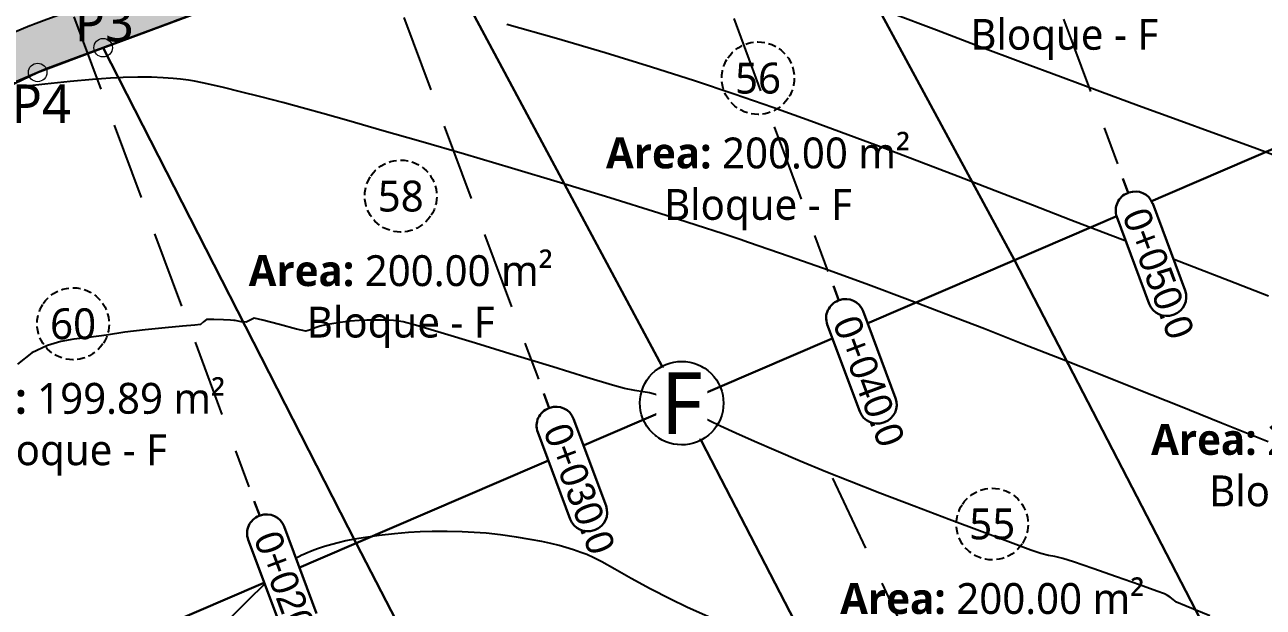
# Model space of a CAD drawing. Header units: millimetres. Extents: x 86 to 591881, y 99 to 1307229.
# Drawn here: x 590633.87 to 590673.96, y 1307106.31 to 1307125.18 of the extents above; entities that cross this region are included whole.
import ezdxf
from ezdxf.enums import TextEntityAlignment as Align

# ---------------------------------------------------------------- set-up
doc = ezdxf.new("R2010")
doc.units = ezdxf.units.MM
for name, pattern in [('CENTER2', [1.125, 0.75, -0.125, 0.125, -0.125]), ('DASHED', [0.75, 0.5, -0.25]), ('DASHED2', [0.375, 0.25, -0.125]), ('HIDDEN', [0.375, 0.25, -0.125])]:
    doc.linetypes.add(name, pattern=pattern)
for name, color, linetype, lineweight in [('_BORDILLOS Y CUNETAS', 252, 'Continuous', 20), ('COTAS', 40, 'Continuous', 5), ('CUADROS', 9, 'Continuous', 20)]:
    doc.layers.add(name, color=color, linetype=linetype, lineweight=lineweight)
for name, color, linetype in [('_BREAKLINES CORRIDOR', 7, 'Continuous'), ('C-PROP-LINE', 230, 'Continuous'), ('C-PROP-TEXT', 92, 'Continuous'), ('C-ROAD-CORR-BNDY', 1, 'CENTER2'), ('C-ROAD-CORR-PATT', 150, 'Continuous'), ('C-ROAD-SAMP', 150, 'HIDDEN'), ('C-ROAD-SAMP-TEXT', 11, 'Continuous'), ('C-TINN-BNDY', 110, 'Continuous'), ('C-TOPO-FEAT', 94, 'Continuous'), ('C-TOPO-MAJR', 9, 'Continuous'), ('C-TOPO-MINR', 8, 'Continuous')]:
    doc.layers.add(name, color=color, linetype=linetype)
doc.styles.add('ST - ETIQUETAS', font='', dxfattribs={"height": 2.5})
doc.styles.get("Standard").update_dxf_attribs({"font": 'simplex.shx'})
doc.styles.get('ST - ETIQUETAS').set_extended_font_data('Roboto Thin')

msp = doc.modelspace()

# ---------------------------------------------------------------- hatches: boundary and pattern name
at = {"layer": 'C-ROAD-CORR-PATT', "linetype": 'Continuous', "lineweight": 5}
h = msp.add_hatch(dxfattribs=at)
h.set_pattern_fill('AR-HBONE', color=30, scale=0.003, style=0)
h.set_pattern_definition([(45, (590616.62684, 1307118.6999), (0, 0.4310523), [0.9144, -0.3048]), (135, (590616.84236, 1307118.91544), (4e-17, 0.4310523), [0.9144, -0.3048])])
h.paths.add_polyline_path([(590616.627, 1307118.7), (590617.043, 1307118.855), (590617.046, 1307118.856), (590616.486, 1307120.658), (590618.658, 1307118.538), (590620.262, 1307117.91), (590620.511, 1307117.857), (590620.514, 1307117.857), (590622.313, 1307117.792), (590623.984, 1307118.236), (590625.469, 1307119.145), (590626.095, 1307119.75), (590626.103, 1307119.758), (590626.251, 1307119.922), (590626.259, 1307119.931), (590626.548, 1307120.239), (590627.55, 1307121.214), (590628.729, 1307122.205), (590629.736, 1307122.938), (590629.742, 1307122.942), (590629.88, 1307123.034), (590629.886, 1307123.039), (590630.639, 1307123.517), (590632.343, 1307124.439), (590634.037, 1307125.158), (590634.042, 1307125.16), (590634.152, 1307125.2), (590634.158, 1307125.203), (590634.499, 1307125.329), (590635.378, 1307125.655), (590654.129, 1307132.612), (590670.951, 1307138.853), (590671.474, 1307137.447), (590654.653, 1307131.206), (590635.902, 1307124.25), (590635.022, 1307123.923), (590634.681, 1307123.797), (590634.675, 1307123.794), (590634.565, 1307123.754), (590634.56, 1307123.752), (590632.866, 1307123.033), (590631.162, 1307122.112), (590630.41, 1307121.633), (590630.403, 1307121.629), (590630.265, 1307121.536), (590630.259, 1307121.532), (590629.252, 1307120.799), (590628.073, 1307119.808), (590627.071, 1307118.833), (590626.782, 1307118.525), (590626.774, 1307118.516), (590626.626, 1307118.353), (590626.618, 1307118.344), (590625.992, 1307117.739), (590624.507, 1307116.83), (590622.836, 1307116.387), (590621.037, 1307116.451), (590621.035, 1307116.451), (590620.785, 1307116.504), (590619.181, 1307117.132), (590617.009, 1307119.252), (590617.569, 1307117.45), (590617.566, 1307117.449), (590617.15, 1307117.294), (590616.627, 1307118.7)], flags=0)

# ---------------------------------------------------------------- linework, layer by layer
at = {"layer": '_BORDILLOS Y CUNETAS'}
msp.add_lwpolyline([(590815.993, 1307167.507), (590797.77, 1307159.234, -0.342812), (590795.383, 1307159.804), (590776.087, 1307183.865, 0.323125), (590773.831, 1307184.489), (590631.717, 1307131.763, -0.12069), (590622.263, 1307130.671, 1.648828), (590626.273, 1307119.862, -0.12069), (590634.152, 1307125.2), (590680.336, 1307142.335, -0.375886), (590682.798, 1307141.397), (590689.901, 1307128.012), (590697.079, 1307114.127, -0.425725), (590696.15, 1307111.398), (590613.972, 1307072.914, -0.407745), (590611.332, 1307073.837), (590595.318, 1307106.151, -0.134862), (590593.296, 1307116.552, 1.75756), (590580.202, 1307110.063, -0.134862), (590587.254, 1307102.154), (590603.14, 1307070.098, -0.420712), (590602.197, 1307067.399), (590584.453, 1307059.09)], format="xyb", dxfattribs=at)
at = {"layer": '_BREAKLINES CORRIDOR', "flags": 128}
msp.add_lwpolyline([(590613.945, 1307121.437), (590615.65, 1307118.713), (590617.435, 1307117.34), (590619.461, 1307116.473), (590621.43, 1307116.222), (590623.4, 1307116.463), (590625.251, 1307117.181), (590626.682, 1307118.168), (590628.133, 1307119.61), (590629.298, 1307120.642), (590630.862, 1307121.8), (590632.53, 1307122.801), (590634.288, 1307123.635), (590636.407, 1307124.437), (590681.268, 1307141.081), (590688.493, 1307127.283), (590695.985, 1307112.977), (590695.579, 1307112.787)], dxfattribs=at)
at = {"layer": 'C-PROP-LINE', "color": 4, "linetype": 'Continuous', "lineweight": 25}
for points in [[(590613.951, 1307121.439, 0), (590615.65, 1307118.713, 0), (590617.435, 1307117.34, 0), (590619.461, 1307116.473, 0), (590621.43, 1307116.222, 0), (590623.4, 1307116.463, 0), (590625.251, 1307117.181, 0), (590626.682, 1307118.168, 0), (590628.133, 1307119.61, 0), (590629.298, 1307120.642, 0), (590630.862, 1307121.8, 0), (590632.53, 1307122.801, 0), (590634.288, 1307123.635, 0), (590636.407, 1307124.437, 0), (590681.268, 1307141.081, 0), (590695.985, 1307112.977, 0), (590632.572, 1307083.28, 0), (590613.012, 1307121.078, 0), (590613.951, 1307121.439, 0)], [(590669.456, 1307136.698, 0), (590657.889, 1307132.407, 0), (590665.902, 1307117.558, 0), (590676.909, 1307122.296, 0), (590669.456, 1307136.698, 0)], [(590657.889, 1307132.407, 0), (590646.895, 1307128.328, 0), (590655.135, 1307112.923, 0), (590665.902, 1307117.558, 0), (590657.889, 1307132.407, 0)], [(590646.895, 1307128.328, 0), (590636.407, 1307124.437, 0), (590644.593, 1307108.385, 0), (590655.135, 1307112.923, 0), (590646.895, 1307128.328, 0)], [(590636.407, 1307124.437, 0), (590634.288, 1307123.635, 0), (590632.53, 1307122.801, 0), (590630.862, 1307121.8, 0), (590629.298, 1307120.642, 0), (590628.133, 1307119.61, 0), (590626.682, 1307118.168, 0), (590634.262, 1307103.938, 0), (590644.593, 1307108.385, 0), (590636.407, 1307124.437, 0)], [(590676.909, 1307122.296, 0), (590665.902, 1307117.558, 0), (590673.678, 1307102.53, 0), (590684.512, 1307107.604, 0), (590676.909, 1307122.296, 0)], [(590665.902, 1307117.558, 0), (590655.135, 1307112.923, 0), (590663.081, 1307097.568, 0), (590673.678, 1307102.53, 0), (590665.902, 1307117.558, 0)], [(590655.135, 1307112.923, 0), (590644.593, 1307108.385, 0), (590652.705, 1307092.709, 0), (590663.081, 1307097.568, 0), (590655.135, 1307112.923, 0)], [(590644.593, 1307108.385, 0), (590634.262, 1307103.938, 0), (590642.538, 1307087.947, 0), (590652.705, 1307092.709, 0), (590644.593, 1307108.385, 0)]]:
    msp.add_polyline3d(points, dxfattribs=at)
at = {"layer": 'C-PROP-TEXT', "color": 12, "linetype": 'DASHED2', "lineweight": 25, "extrusion": (0, 0, -1)}
for centre, radius, start, end in [((-590657.605, 1307123.451), 1.174, 33.8141, 213.8141), ((-590657.605, 1307123.451), 1.174, 213.8141, 33.8141), ((-590646.04, 1307119.63), 1.166, 34.161, 214.161), ((-590646.04, 1307119.63), 1.166, 214.161, 34.161), ((-590635.435, 1307115.493), 1.165, 34.1972, 214.1972), ((-590635.435, 1307115.493), 1.165, 214.1972, 34.1972), ((-590665.187, 1307109.003), 1.161, 33.8099, 213.8099), ((-590665.187, 1307109.003), 1.161, 213.8099, 33.8099)]:
    msp.add_arc(centre, radius, start, end, dxfattribs=at)
at = {"layer": 'C-ROAD-CORR-BNDY', "color": 166, "linetype": 'DASHED', "lineweight": 30, "ltscale": 4}
msp.add_lwpolyline([(590632.866, 1307123.033), (590634.56, 1307123.752), (590634.565, 1307123.754), (590634.675, 1307123.794), (590634.681, 1307123.797), (590635.022, 1307123.923), (590635.902, 1307124.25), (590654.653, 1307131.206), (590671.474, 1307137.447), (590667.957, 1307146.9), (590651.149, 1307140.622), (590632.413, 1307133.624)], dxfattribs=at)
at = {"layer": 'C-ROAD-SAMP', "color": 1, "linetype": 'DASHED2', "lineweight": 25, "ltscale": 10}
for points in [[(590655.292, 1307158.162), (590662.267, 1307139.417), (590669.242, 1307120.673)], [(590645.92, 1307154.674), (590652.895, 1307135.93), (590659.87, 1307117.186)], [(590636.548, 1307151.187), (590643.523, 1307132.442), (590650.498, 1307113.698)], [(590627.176, 1307147.699), (590634.151, 1307128.955), (590641.125, 1307110.211)], [(590660.021, 1307110.49), (590668.503, 1307092.377), (590676.985, 1307074.265)]]:
    msp.add_lwpolyline(points, dxfattribs=at)
at = {"layer": 'C-ROAD-SAMP-TEXT', "color": 194, "linetype": 'Continuous', "lineweight": 30}
for p, q in [((590669.416, 1307120.204), (590669.591, 1307119.736)), ((590669.608, 1307119.742), (590669.574, 1307119.729)), ((590660.044, 1307116.717), (590660.219, 1307116.248)), ((590660.236, 1307116.255), (590660.201, 1307116.242)), ((590650.672, 1307113.229), (590650.846, 1307112.761)), ((590650.864, 1307112.767), (590650.829, 1307112.754)), ((590641.3, 1307109.742), (590641.474, 1307109.273)), ((590641.491, 1307109.28), (590641.457, 1307109.267))]:
    msp.add_line(p, q, dxfattribs=at)
at = {"layer": 'C-TINN-BNDY', "color": 110, "linetype": 'Continuous', "lineweight": -3}
msp.add_polyline3d([(590675.279, 1307138.859, 457.816), (590673.404, 1307138.163, 457.866), (590671.529, 1307137.468, 457.916), (590671.474, 1307137.447, 458.768), (590654.653, 1307131.206, 459.216), (590635.902, 1307124.25, 459.716), (590635.022, 1307123.923, 459.739), (590634.681, 1307123.797, 459.748), (590634.675, 1307123.794, 459.748), (590634.565, 1307123.754, 459.751), (590634.56, 1307123.752, 459.751), (590632.866, 1307123.033, 459.796)], dxfattribs=at)
at = {"layer": 'C-TOPO-FEAT', "color": 94, "linetype": 'Continuous', "lineweight": -3, "flags": 128}
for points in [[(590632.343, 1307124.439), (590634.037, 1307125.158), (590634.042, 1307125.16), (590634.152, 1307125.2), (590634.158, 1307125.203), (590634.499, 1307125.329), (590635.378, 1307125.655), (590654.129, 1307132.612), (590670.951, 1307138.853)], [(590632.866, 1307123.033), (590634.56, 1307123.752), (590634.565, 1307123.754), (590634.675, 1307123.794), (590634.681, 1307123.797), (590635.022, 1307123.923), (590635.902, 1307124.25), (590654.653, 1307131.206), (590671.474, 1307137.447)]]:
    msp.add_lwpolyline(points, dxfattribs=at)
at = {"layer": 'C-TOPO-MAJR', "color": 40, "linetype": 'Continuous', "lineweight": -3}
for points, elevation in [([(590674.13, 1307116.39), (590672.854, 1307116.885), (590671.572, 1307117.381), (590670.286, 1307117.875), (590669, 1307118.367), (590667.73, 1307118.853), (590666.493, 1307119.331), (590665.279, 1307119.801), (590664.081, 1307120.265), (590662.893, 1307120.722), (590661.707, 1307121.173), (590660.515, 1307121.619), (590659.31, 1307122.061), (590658.085, 1307122.498), (590656.832, 1307122.933), (590655.545, 1307123.365), (590654.161, 1307123.807), (590652.655, 1307124.266), (590651.077, 1307124.73), (590649.474, 1307125.189)], 459.5), ([(590672.228, 1307106.028), (590671.461, 1307106.346), (590671.153, 1307106.477), (590671.044, 1307106.558), (590670.951, 1307106.634), (590670.858, 1307106.692), (590670.761, 1307106.743), (590670.519, 1307106.831), (590669.951, 1307107.033), (590669.21, 1307107.294), (590668.448, 1307107.56), (590667.817, 1307107.777), (590667.47, 1307107.891), (590667.216, 1307107.951), (590667.012, 1307107.988), (590666.76, 1307108.051), (590666.441, 1307108.163), (590665.778, 1307108.407), (590664.865, 1307108.748), (590663.794, 1307109.152), (590662.658, 1307109.584), (590661.551, 1307110.009), (590660.565, 1307110.392), (590659.795, 1307110.7), (590658.97, 1307111.043), (590658.195, 1307111.373), (590657.493, 1307111.68), (590656.885, 1307111.952), (590656.392, 1307112.179), (590656.035, 1307112.348), (590655.625, 1307112.56), (590655.259, 1307112.764), (590654.971, 1307112.928), (590654.796, 1307113.022), (590654.633, 1307113.091), (590654.465, 1307113.147), (590654.287, 1307113.204), (590654.097, 1307113.251), (590653.892, 1307113.285), (590653.617, 1307113.326), (590653.285, 1307113.391), (590652.89, 1307113.506), (590652.068, 1307113.756), (590650.96, 1307114.095), (590649.709, 1307114.48), (590648.457, 1307114.864), (590647.346, 1307115.201), (590646.519, 1307115.447), (590646.118, 1307115.556), (590645.811, 1307115.599), (590645.563, 1307115.608), (590645.253, 1307115.609), (590644.941, 1307115.61), (590644.692, 1307115.6), (590644.399, 1307115.576), (590644.075, 1307115.537), (590643.81, 1307115.495), (590643.616, 1307115.457), (590643.435, 1307115.415), (590643.27, 1307115.366), (590643.118, 1307115.296), (590642.965, 1307115.253), (590642.662, 1307115.318), (590642.118, 1307115.466), (590641.579, 1307115.613), (590641.293, 1307115.675), (590641.166, 1307115.61), (590641.037, 1307115.542), (590640.88, 1307115.559), (590640.681, 1307115.6), (590640.681, 1307115.6), (590640.643, 1307115.603), (590640.531, 1307115.611), (590640.308, 1307115.623), (590639.993, 1307115.635), (590639.755, 1307115.628), (590639.655, 1307115.553), (590639.555, 1307115.474), (590639.379, 1307115.451), (590638.974, 1307115.413), (590638.414, 1307115.361), (590637.769, 1307115.295), (590637.112, 1307115.217), (590636.516, 1307115.128), (590635.937, 1307115.044), (590635.463, 1307114.992), (590635.036, 1307114.924), (590634.601, 1307114.792), (590634.099, 1307114.55), (590633.63, 1307114.187)], 460)]:
    msp.add_lwpolyline(points, dxfattribs=dict(at, elevation=elevation))
at = {"layer": 'C-TOPO-MINR', "color": 44, "linetype": 'Continuous', "lineweight": -3}
for points, elevation in [([(590674.905, 1307120.733), (590673.66, 1307121.191), (590672.417, 1307121.646), (590671.172, 1307122.101), (590669.922, 1307122.559), (590668.665, 1307123.021), (590667.397, 1307123.489), (590666.115, 1307123.966), (590664.782, 1307124.468), (590663.382, 1307125), (590661.945, 1307125.55)], 459.25), ([(590674.115, 1307111.663), (590672.606, 1307112.277), (590671.229, 1307112.83), (590669.946, 1307113.341), (590668.68, 1307113.846), (590667.425, 1307114.345), (590666.178, 1307114.837), (590664.935, 1307115.324), (590663.69, 1307115.805), (590662.44, 1307116.28), (590661.18, 1307116.75), (590659.906, 1307117.215), (590658.614, 1307117.674), (590657.298, 1307118.129), (590657.298, 1307118.129), (590657.03, 1307118.22), (590656.475, 1307118.406), (590655.606, 1307118.69), (590654.391, 1307119.079), (590652.814, 1307119.571), (590651.212, 1307120.06), (590649.629, 1307120.534), (590648.109, 1307120.983), (590646.694, 1307121.396), (590645.429, 1307121.76), (590644.357, 1307122.066), (590643.52, 1307122.303), (590642.964, 1307122.458), (590642.226, 1307122.658), (590641.511, 1307122.844), (590640.856, 1307123.009), (590640.298, 1307123.145), (590639.874, 1307123.246), (590639.62, 1307123.302), (590639.367, 1307123.354), (590639.165, 1307123.389), (590638.909, 1307123.418), (590638.672, 1307123.439), (590638.355, 1307123.461), (590637.97, 1307123.478), (590637.532, 1307123.485), (590637.055, 1307123.475), (590636.647, 1307123.451), (590636.064, 1307123.406), (590635.343, 1307123.341), (590634.522, 1307123.259), (590633.637, 1307123.16)], 459.75), ([(590656.104, 1307105.953), (590655.306, 1307106.316), (590654.772, 1307106.567), (590654.111, 1307106.906), (590653.497, 1307107.242), (590652.966, 1307107.543), (590652.554, 1307107.777), (590652.294, 1307107.915), (590652.062, 1307108.016), (590651.872, 1307108.086), (590651.631, 1307108.166), (590651.381, 1307108.246), (590651.167, 1307108.307), (590650.896, 1307108.372), (590650.605, 1307108.436), (590650.232, 1307108.509), (590649.785, 1307108.584), (590649.272, 1307108.654), (590648.802, 1307108.705), (590648.419, 1307108.735), (590648.031, 1307108.752), (590647.543, 1307108.76), (590647.055, 1307108.763), (590646.666, 1307108.755), (590646.29, 1307108.733), (590645.834, 1307108.693), (590645.338, 1307108.637), (590644.905, 1307108.574), (590644.545, 1307108.511), (590644.268, 1307108.456), (590644.012, 1307108.399), (590643.809, 1307108.345), (590643.576, 1307108.273), (590643.348, 1307108.199), (590643.168, 1307108.133), (590642.967, 1307108.048), (590642.967, 1307108.048), (590642.922, 1307108.028), (590642.842, 1307107.992), (590642.739, 1307107.944), (590642.619, 1307107.881), (590642.454, 1307107.781), (590642.304, 1307107.681), (590642.191, 1307107.592), (590642.054, 1307107.473), (590641.81, 1307107.233), (590641.214, 1307106.642), (590640.34, 1307105.77)], 460.25)]:
    msp.add_lwpolyline(points, dxfattribs=dict(at, elevation=elevation))
at = {"layer": 'COTAS'}
for centre in [(590636.407, 1307124.437), (590634.288, 1307123.635)]:
    msp.add_circle(centre, 0.3, dxfattribs=at)

# ---------------------------------------------------------------- texts
at = {"layer": 'C-PROP-TEXT', "color": 92, "linetype": 'Continuous', "lineweight": -3, "char_height": 1, "attachment_point": 2, "style": 'ST - ETIQUETAS'}
for s, insert in [('{\\fRoboto Thin|b1|i0|c0|p2;\\C18;\\c0;Area:\\C0; \\fRoboto Thin|b0|i0|c0|p2;\\C178;\\c4980736;200.00 m²\\PBloque - F}', (590667.519, 1307127.038)), ('{\\fRoboto Thin|b1|i0|c0|p2;\\C18;\\c0;Area:\\C0; \\fRoboto Thin|b0|i0|c0|p2;\\C178;\\c4980736;200.00 m²\\PBloque - F}', (590657.605, 1307121.527)), ('{\\fRoboto Thin|b1|i0|c0|p2;\\C18;\\c0;Area:\\C0; \\fRoboto Thin|b0|i0|c0|p2;\\C178;\\c4980736;200.00 m²\\PBloque - F}', (590646.04, 1307117.714)), ('{\\fRoboto Thin|b1|i0|c0|p2;\\C18;\\c0;Area:\\C0; \\fRoboto Thin|b0|i0|c0|p2;\\C178;\\c4980736;199.89 m²\\PBloque - F}', (590635.435, 1307113.578)), ('{\\fRoboto Thin|b1|i0|c0|p2;\\C18;\\c0;Area:\\C0; \\fRoboto Thin|b0|i0|c0|p2;\\C178;\\c4980736;200.00 m²\\PBloque - F}', (590675.25, 1307112.247)), ('{\\fRoboto Thin|b1|i0|c0|p2;\\C18;\\c0;Area:\\C0; \\fRoboto Thin|b0|i0|c0|p2;\\C178;\\c4980736;200.00 m²\\PBloque - F}', (590665.187, 1307107.092))]:
    msp.add_mtext(s, dxfattribs=dict(at, insert=insert))
at = {"layer": 'C-PROP-TEXT', "color": 2, "linetype": 'Continuous', "lineweight": -3, "char_height": 1, "attachment_point": 8, "style": 'ST - ETIQUETAS'}
for s, insert in [('{\\fRoboto Black|b0|i0|c0|p2;56}', (590657.605, 1307122.937)), ('{\\fRoboto Black|b0|i0|c0|p2;58}', (590646.04, 1307119.116)), ('{\\fRoboto Black|b0|i0|c0|p2;60}', (590635.435, 1307114.979)), ('{\\fRoboto Black|b0|i0|c0|p2;55}', (590665.187, 1307108.496))]:
    msp.add_mtext(s, dxfattribs=dict(at, insert=insert))
at = {"layer": 'CUADROS', "style": 'ST - ETIQUETAS'}
for s, p in [('P3', (590636.447, 1307125.265)), ('P4', (590634.404, 1307122.621))]:
    msp.add_text(s, height=1.25, dxfattribs=at).set_placement(p, align=Align.MIDDLE_CENTER)

# ---------------------------------------------------------------- next in the draw order: texts
at = {"layer": 'C-PROP-TEXT', "color": 92, "linetype": 'Continuous', "lineweight": -3, "insert": (590655.135, 1307112.923), "char_height": 2, "width": 1.35129, "attachment_point": 5, "bg_fill": 3, "box_fill_scale": 1.075, "bg_fill_color": 256, "bg_fill_true_color": 13158600, "bg_fill_transparency": 0}
msp.add_mtext('{\\fRoboto Black|b0|i0|c0|p2;\\C3;F}', dxfattribs=at)
at = {"layer": 'C-ROAD-SAMP-TEXT', "color": 194, "linetype": 'Continuous', "lineweight": -3, "char_height": 0.9, "width": 3.04168, "attachment_point": 4, "rotation": 290.4105, "bg_fill": 3, "box_fill_scale": 1.166667, "bg_fill_color": 256, "bg_fill_true_color": 13158600, "bg_fill_transparency": 0}
for s, insert in [('{\\fFreestyle Script|b0|i0|c0|p66;\\C196;\\c8323135;0+050.0}', (590669.8, 1307119.173)), ('{\\fFreestyle Script|b0|i0|c0|p66;\\C196;\\c8323135;0+040.0}', (590660.428, 1307115.686)), ('{\\fFreestyle Script|b0|i0|c0|p66;\\C196;\\c8323135;0+030.0}', (590651.056, 1307112.199)), ('{\\fFreestyle Script|b0|i0|c0|p66;\\C196;\\c8323135;0+020.0}', (590641.683, 1307108.711))]:
    msp.add_mtext(s, dxfattribs=dict(at, insert=insert))

# ---------------------------------------------------------------- next in the draw order: linework, layer by layer
at = {"layer": 'C-PROP-TEXT', "color": 92, "linetype": 'Continuous', "lineweight": -3, "extrusion": (0, 0, -1)}
for start, end in [(56.2192, 236.2192), (236.2192, 56.2192)]:
    msp.add_arc((-590655.135, 1307112.923), 1.353, start, end, dxfattribs=at)
at = {"layer": 'C-ROAD-SAMP-TEXT', "color": 194, "linetype": 'Continuous', "lineweight": 30}
for p, q in [((590671.43, 1307116.567), (590670.38, 1307119.389)), ((590669.22, 1307118.958), (590670.271, 1307116.135)), ((590662.058, 1307113.079), (590661.007, 1307115.902)), ((590659.848, 1307115.47), (590660.899, 1307112.648)), ((590671.042, 1307115.782), (590671.077, 1307115.795)), ((590652.685, 1307109.592), (590651.635, 1307112.414)), ((590661.67, 1307112.295), (590661.705, 1307112.308)), ((590650.476, 1307111.983), (590651.526, 1307109.16)), ((590643.313, 1307106.104), (590642.263, 1307108.927)), ((590652.298, 1307108.807), (590652.332, 1307108.82)), ((590641.104, 1307108.495), (590642.154, 1307105.673))]:
    msp.add_line(p, q, dxfattribs=at)
for centre, start, end in [((590669.783, 1307119.167), 110.4105, 200.4105), ((590669.817, 1307119.18), 20.4105, 110.4105), ((590660.445, 1307115.692), 20.4105, 110.4105), ((590670.867, 1307116.357), 290.4105, 20.4105), ((590660.411, 1307115.68), 110.4105, 200.4105), ((590670.833, 1307116.345), 200.4105, 290.4105), ((590661.495, 1307112.87), 290.4105, 20.4105), ((590651.038, 1307112.192), 110.4105, 200.4105), ((590651.073, 1307112.205), 20.4105, 110.4105), ((590661.461, 1307112.857), 200.4105, 290.4105), ((590652.123, 1307109.382), 290.4105, 20.4105), ((590641.666, 1307108.705), 110.4105, 200.4105), ((590641.701, 1307108.718), 20.4105, 110.4105), ((590652.089, 1307109.37), 200.4105, 290.4105)]:
    msp.add_arc(centre, 0.6, start, end, dxfattribs=at)

doc.saveas('drawing.dxf')
